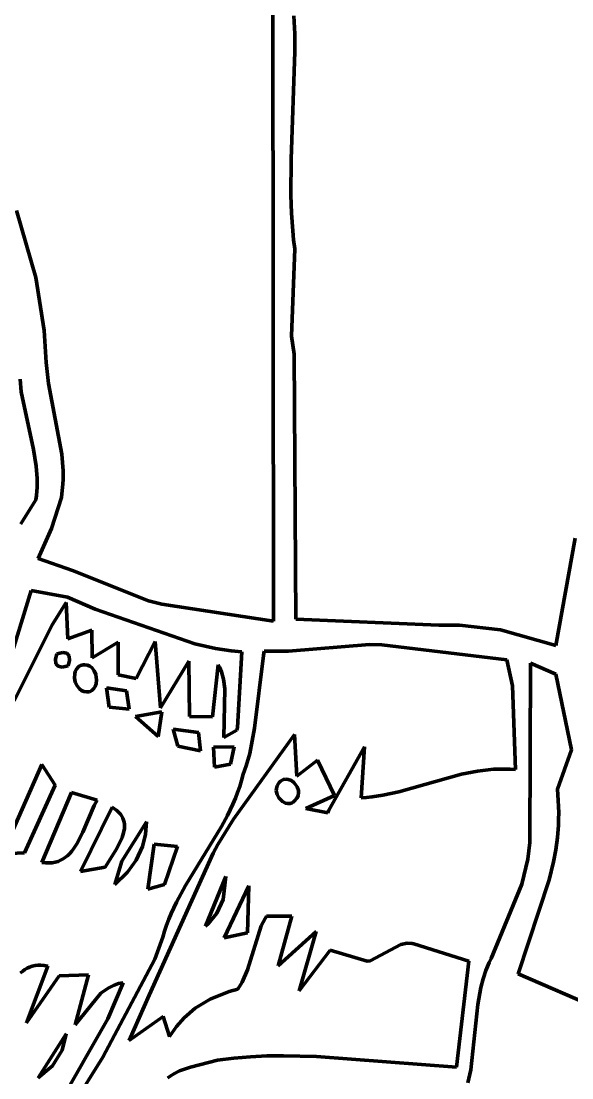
# Model space of a CAD drawing. Header units: millimetres. Extents: x 0 to 12.5, y 0 to 14.6.
# Drawn here: x 2.383 to 3.325, y 8.914 to 10.723 of the extents above; entities that cross this region are included whole.
import ezdxf

# ---------------------------------------------------------------- set-up
doc = ezdxf.new("R2010")
doc.units = ezdxf.units.MM
doc.layers.add('color#131313ff', color=7, linetype='CONTINUOUS', lineweight=100)
doc.layers.add('color#fcfcfcff', color=7, linetype='CONTINUOUS', lineweight=100)

msp = doc.modelspace()

# ---------------------------------------------------------------- linework, layer by layer
at = {"layer": 'color#131313ff'}
for p, q in [((2.8144, 9.6962), (2.8115, 12.5693)), ((2.8495, 10.7318), (2.8509, 10.7012)), ((2.8509, 10.7012), (2.8513, 10.6705)), ((2.8513, 10.6705), (2.8448, 10.4865)), ((2.8448, 10.4865), (2.8443, 10.4251)), ((2.8443, 10.4251), (2.8453, 10.3945)), ((2.3749, 10.3988), (2.4077, 10.2842)), ((2.8453, 10.3945), (2.8474, 10.3639)), ((2.8474, 10.3639), (2.849, 10.3486)), ((2.849, 10.3486), (2.8509, 10.3333)), ((2.8509, 10.3333), (2.8455, 10.1839)), ((2.4077, 10.2842), (2.4222, 10.1936)), ((2.4222, 10.1936), (2.4257, 10.1386)), ((2.8455, 10.1839), (2.8497, 10.1528)), ((2.8497, 10.1528), (2.8527, 9.6996)), ((2.4257, 10.1386), (2.4295, 10.1027)), ((2.3829, 10.0886), (2.3811, 10.11)), ((2.4295, 10.1027), (2.4523, 9.9818)), ((2.4038, 9.9897), (2.3829, 10.0886)), ((2.4085, 9.9614), (2.4038, 9.9897)), ((2.4523, 9.9818), (2.4545, 9.953)), ((2.4102, 9.94), (2.4085, 9.9614)), ((2.4545, 9.953), (2.4545, 9.9385)), ((2.4101, 9.9256), (2.4102, 9.94)), ((2.4541, 9.9312), (2.4519, 9.9079)), ((2.4545, 9.9385), (2.4541, 9.9312)), ((2.4088, 9.9111), (2.4101, 9.9256)), ((2.382, 9.8626), (2.4077, 9.9039)), ((2.4077, 9.9039), (2.4088, 9.9111)), ((2.4519, 9.9079), (2.4348, 9.8546)), ((2.4348, 9.8546), (2.4116, 9.8034)), ((3.298, 9.6544), (3.3307, 9.838)), ((2.4116, 9.8034), (2.4705, 9.7827)), ((2.4705, 9.7827), (2.6009, 9.7308)), ((2.3997, 9.7487), (2.3554, 9.6032)), ((2.4618, 9.7371), (2.3997, 9.7487)), ((2.5092, 9.7167), (2.4618, 9.7371)), ((2.4359, 9.6897), (2.46, 9.7279)), ((2.46, 9.7279), (2.4624, 9.6657)), ((2.6799, 9.6569), (2.5092, 9.7167)), ((2.6009, 9.7308), (2.6236, 9.7249)), ((2.6236, 9.7249), (2.8144, 9.6962)), ((2.8527, 9.6996), (3.0975, 9.6889)), ((2.3707, 9.5596), (2.4359, 9.6897)), ((2.4624, 9.6657), (2.5038, 9.6805)), ((2.5038, 9.6805), (2.5044, 9.6332)), ((3.0975, 9.6889), (3.133, 9.6889)), ((3.133, 9.6889), (3.2029, 9.6809)), ((3.2029, 9.6809), (3.298, 9.6544)), ((2.5044, 9.6332), (2.549, 9.6598)), ((2.549, 9.6598), (2.5487, 9.604)), ((2.5794, 9.5979), (2.6123, 9.6613)), ((2.6123, 9.6613), (2.6212, 9.5477)), ((2.4539, 9.6422), (2.4437, 9.64)), ((2.4609, 9.6411), (2.4539, 9.6422)), ((2.4647, 9.6365), (2.4609, 9.6411)), ((2.7152, 9.6492), (2.6799, 9.6569)), ((2.7421, 9.6452), (2.7152, 9.6492)), ((2.7603, 9.6435), (2.7421, 9.6452)), ((2.7528, 9.5141), (2.7603, 9.6435)), ((2.7987, 9.6445), (2.7972, 9.6373)), ((2.8405, 9.6448), (2.7987, 9.6445)), ((2.9791, 9.6563), (2.8405, 9.6448)), ((3, 9.6554), (2.9791, 9.6563)), ((3.2139, 9.6297), (3, 9.6554)), ((2.4437, 9.64), (2.4416, 9.631)), ((2.4416, 9.631), (2.442, 9.6232)), ((2.442, 9.6232), (2.4458, 9.6187)), ((2.4632, 9.6195), (2.4652, 9.6286)), ((2.4652, 9.6286), (2.4647, 9.6365)), ((2.6212, 9.5477), (2.6696, 9.6276)), ((2.6696, 9.6276), (2.6707, 9.533)), ((2.7972, 9.6373), (2.7822, 9.5127)), ((3.2237, 9.585), (3.2139, 9.6297)), ((3.2542, 9.624), (3.2534, 9.3173)), ((3.2979, 9.6055), (3.2542, 9.624)), ((2.4458, 9.6187), (2.4529, 9.6174)), ((2.4529, 9.6174), (2.4632, 9.6195)), ((2.4743, 9.6058), (2.474, 9.5988)), ((2.4754, 9.6101), (2.4743, 9.6058)), ((2.4775, 9.614), (2.4754, 9.6101)), ((2.4804, 9.6174), (2.4775, 9.614)), ((2.4822, 9.6188), (2.4804, 9.6174)), ((2.4842, 9.62), (2.4822, 9.6188)), ((2.4865, 9.6209), (2.4842, 9.62)), ((2.4891, 9.6214), (2.4865, 9.6209)), ((2.4915, 9.6215), (2.4891, 9.6214)), ((2.496, 9.6208), (2.4915, 9.6215)), ((2.5, 9.619), (2.496, 9.6208)), ((2.5035, 9.6164), (2.5, 9.619)), ((2.5077, 9.6111), (2.5035, 9.6164)), ((2.5105, 9.6046), (2.5077, 9.6111)), ((2.5119, 9.5953), (2.5105, 9.6046)), ((2.7101, 9.5322), (2.7198, 9.6214)), ((2.7198, 9.6214), (2.7219, 9.6174)), ((2.7219, 9.6174), (2.7253, 9.6093)), ((2.7253, 9.6093), (2.7289, 9.5969)), ((3.3247, 9.476), (3.2979, 9.6055)), ((2.474, 9.5988), (2.4754, 9.5918)), ((2.4754, 9.5918), (2.4783, 9.5854)), ((2.5095, 9.5843), (2.5111, 9.5885)), ((2.5111, 9.5885), (2.5119, 9.5953)), ((2.5487, 9.604), (2.5794, 9.5979)), ((2.7289, 9.5969), (2.7312, 9.5799)), ((2.4783, 9.5854), (2.4825, 9.5801)), ((2.4825, 9.5801), (2.4861, 9.5774)), ((2.4861, 9.5774), (2.4901, 9.5755)), ((2.4901, 9.5755), (2.4946, 9.5748)), ((2.4946, 9.5748), (2.497, 9.5749)), ((2.497, 9.5749), (2.4995, 9.5752)), ((2.4995, 9.5752), (2.5018, 9.5763)), ((2.5018, 9.5763), (2.5038, 9.5775)), ((2.5038, 9.5775), (2.5071, 9.5806)), ((2.5071, 9.5806), (2.5095, 9.5843)), ((2.5289, 9.5819), (2.5334, 9.5489)), ((2.5627, 9.5769), (2.5289, 9.5819)), ((2.5676, 9.5453), (2.5627, 9.5769)), ((2.7312, 9.5799), (2.7294, 9.497)), ((3.229, 9.4418), (3.2237, 9.585)), ((2.5334, 9.5489), (2.5676, 9.5453)), ((2.6234, 9.5409), (2.5781, 9.533)), ((2.5781, 9.533), (2.6174, 9.4984)), ((2.6174, 9.4984), (2.6234, 9.5409)), ((2.6707, 9.533), (2.7101, 9.5322)), ((2.7517, 9.5096), (2.7528, 9.5141)), ((2.6428, 9.511), (2.6508, 9.482)), ((2.6864, 9.5056), (2.6428, 9.511)), ((2.6898, 9.4743), (2.6864, 9.5056)), ((2.7294, 9.497), (2.7517, 9.5096)), ((2.7462, 9.3572), (2.8507, 9.5018)), ((2.7822, 9.5127), (2.7742, 9.4694)), ((2.8507, 9.5018), (2.8546, 9.4304)), ((2.6508, 9.482), (2.6898, 9.4743)), ((2.7471, 9.4807), (2.7118, 9.4804)), ((2.7118, 9.4804), (2.7137, 9.4462)), ((2.7407, 9.4514), (2.7471, 9.4807)), ((2.9092, 9.3722), (2.9705, 9.4806)), ((2.9705, 9.4806), (2.9647, 9.3936)), ((2.7742, 9.4694), (2.768, 9.4481)), ((3.3007, 9.4085), (3.3247, 9.476)), ((2.418, 9.4506), (2.3505, 9.298)), ((2.4408, 9.4152), (2.418, 9.4506)), ((2.7137, 9.4462), (2.7407, 9.4514)), ((2.768, 9.4481), (2.7628, 9.4341)), ((2.8546, 9.4304), (2.8897, 9.4582)), ((2.8897, 9.4582), (2.9189, 9.3977)), ((3.1637, 9.4394), (3.1821, 9.4417)), ((3.1821, 9.4417), (3.1913, 9.4425)), ((3.1913, 9.4425), (3.2007, 9.4429)), ((3.2007, 9.4429), (3.21, 9.4429)), ((3.21, 9.4429), (3.2195, 9.4426)), ((3.2195, 9.4426), (3.229, 9.4418)), ((2.7628, 9.4341), (2.76, 9.4235)), ((2.8317, 9.4249), (2.828, 9.4231)), ((2.8356, 9.4256), (2.8317, 9.4249)), ((2.8395, 9.4252), (2.8356, 9.4256)), ((2.8451, 9.423), (2.8395, 9.4252)), ((3.0288, 9.4039), (3.1365, 9.4339)), ((3.1365, 9.4339), (3.1637, 9.4394)), ((2.3887, 9.2992), (2.4408, 9.4152)), ((2.7568, 9.4131), (2.7532, 9.4029)), ((2.76, 9.4235), (2.7568, 9.4131)), ((2.8195, 9.4098), (2.8194, 9.4055)), ((2.8194, 9.4055), (2.8208, 9.3992)), ((2.8207, 9.4139), (2.8195, 9.4098)), ((2.8229, 9.4179), (2.8207, 9.4139)), ((2.8245, 9.42), (2.8229, 9.4179)), ((2.8262, 9.4217), (2.8245, 9.42)), ((2.828, 9.4231), (2.8262, 9.4217)), ((2.8501, 9.4192), (2.8451, 9.423)), ((2.8551, 9.4122), (2.8501, 9.4192)), ((2.8571, 9.4062), (2.8551, 9.4122)), ((2.8574, 9.402), (2.8571, 9.4062)), ((3.3018, 9.3892), (3.3007, 9.4085)), ((2.4691, 9.4025), (2.4182, 9.283)), ((2.5127, 9.3894), (2.4691, 9.4025)), ((2.5078, 9.3807), (2.5127, 9.3894)), ((2.7493, 9.3929), (2.7451, 9.383)), ((2.7532, 9.4029), (2.7493, 9.3929)), ((2.8208, 9.3992), (2.8238, 9.3935)), ((2.8238, 9.3935), (2.8298, 9.3874)), ((2.8298, 9.3874), (2.8351, 9.3846)), ((2.8484, 9.3863), (2.8502, 9.3877)), ((2.8502, 9.3877), (2.8519, 9.3895)), ((2.8519, 9.3895), (2.8535, 9.3917)), ((2.8535, 9.3917), (2.8549, 9.3936)), ((2.8549, 9.3936), (2.8567, 9.3977)), ((2.8567, 9.3977), (2.8574, 9.402)), ((2.9189, 9.3977), (2.8701, 9.3756)), ((2.9647, 9.3936), (2.974, 9.3943)), ((2.974, 9.3943), (2.9833, 9.3953)), ((2.9833, 9.3953), (3.0016, 9.398)), ((3.0016, 9.398), (3.0288, 9.4039)), ((3.3024, 9.3785), (3.3018, 9.3892)), ((2.5382, 9.3774), (2.484, 9.2673)), ((2.488, 9.3349), (2.5078, 9.3807)), ((2.5426, 9.3746), (2.5382, 9.3774)), ((2.5464, 9.3717), (2.5426, 9.3746)), ((2.5497, 9.3686), (2.5464, 9.3717)), ((2.7451, 9.383), (2.7358, 9.3636)), ((2.8351, 9.3846), (2.8389, 9.3837)), ((2.8389, 9.3837), (2.8428, 9.3839)), ((2.8428, 9.3839), (2.8466, 9.3852)), ((2.8466, 9.3852), (2.8484, 9.3863)), ((2.8701, 9.3756), (2.9078, 9.368)), ((2.9078, 9.368), (2.9092, 9.3722)), ((3.3026, 9.3678), (3.3024, 9.3785)), ((2.5525, 9.3654), (2.5497, 9.3686)), ((2.5548, 9.3622), (2.5525, 9.3654)), ((2.5565, 9.3588), (2.5548, 9.3622)), ((2.597, 9.3524), (2.5549, 9.2854)), ((2.5579, 9.3554), (2.5565, 9.3588)), ((2.5588, 9.3519), (2.5579, 9.3554)), ((2.5593, 9.3483), (2.5588, 9.3519)), ((2.5954, 9.3306), (2.597, 9.3524)), ((2.7194, 9.3138), (2.7462, 9.3572)), ((2.7358, 9.3636), (2.7256, 9.3447)), ((3.3021, 9.3466), (3.3025, 9.3572)), ((3.3025, 9.3572), (3.3026, 9.3678)), ((2.4781, 9.3151), (2.488, 9.3349)), ((2.5556, 9.3259), (2.558, 9.3335)), ((2.558, 9.3335), (2.5593, 9.341)), ((2.5595, 9.3447), (2.5593, 9.3483)), ((2.5593, 9.341), (2.5595, 9.3447)), ((2.7256, 9.3447), (2.6637, 9.2435)), ((3.3004, 9.3255), (3.3021, 9.3466)), ((2.4723, 9.3062), (2.4781, 9.3151)), ((2.5464, 9.3068), (2.5556, 9.3259)), ((2.5902, 9.31), (2.5954, 9.3306)), ((3.2534, 9.3173), (3.2497, 9.2884)), ((3.2975, 9.3047), (3.3004, 9.3255)), ((2.3505, 9.298), (2.3887, 9.2992)), ((2.4624, 9.2949), (2.4659, 9.2984)), ((2.4659, 9.2984), (2.4692, 9.3021)), ((2.4692, 9.3021), (2.4723, 9.3062)), ((2.5265, 9.2747), (2.5464, 9.3068)), ((2.5796, 9.2871), (2.5902, 9.31)), ((2.6102, 9.3141), (2.5996, 9.2371)), ((2.6016, 9.0559), (2.7115, 9.2987)), ((2.6505, 9.3103), (2.6102, 9.3141)), ((2.6279, 9.2453), (2.6505, 9.3103)), ((2.7115, 9.2987), (2.7194, 9.3138)), ((3.2937, 9.2839), (3.2975, 9.3047)), ((2.4182, 9.283), (2.4244, 9.2822)), ((2.4244, 9.2822), (2.4303, 9.2821)), ((2.4303, 9.2821), (2.4358, 9.2825)), ((2.4358, 9.2825), (2.441, 9.2834)), ((2.441, 9.2834), (2.4458, 9.2848)), ((2.4458, 9.2848), (2.4503, 9.2867)), ((2.4503, 9.2867), (2.4546, 9.289)), ((2.4546, 9.289), (2.4586, 9.2918)), ((2.4586, 9.2918), (2.4624, 9.2949)), ((2.5549, 9.2854), (2.543, 9.2454)), ((2.5649, 9.2663), (2.5796, 9.2871)), ((3.2497, 9.2884), (3.2397, 9.246)), ((3.2864, 9.2531), (3.2937, 9.2839)), ((2.484, 9.2673), (2.5265, 9.2747)), ((2.543, 9.2454), (2.5649, 9.2663)), ((2.5996, 9.2371), (2.6279, 9.2453)), ((2.6637, 9.2435), (2.6484, 9.2151)), ((2.7328, 9.2592), (2.6979, 9.1738)), ((2.7282, 9.2198), (2.7328, 9.2592)), ((2.7721, 9.2432), (2.7303, 9.1542)), ((2.7702, 9.1624), (2.7721, 9.2432)), ((3.2397, 9.246), (3.1868, 9.1187)), ((3.2333, 9.0921), (3.2864, 9.2531)), ((2.6484, 9.2151), (2.6393, 9.1957)), ((2.7178, 9.1962), (2.7282, 9.2198)), ((2.6393, 9.1957), (2.6352, 9.1858)), ((2.7031, 9.1783), (2.7178, 9.1962)), ((2.8027, 9.191), (2.8002, 9.187)), ((2.846, 9.1908), (2.8027, 9.191)), ((2.8228, 9.1061), (2.846, 9.1908)), ((2.6314, 9.1757), (2.628, 9.1654)), ((2.6352, 9.1858), (2.6314, 9.1757)), ((2.6979, 9.1738), (2.7031, 9.1783)), ((2.7936, 9.1746), (2.7701, 9.0991)), ((2.8002, 9.187), (2.7936, 9.1746)), ((2.625, 9.1549), (2.6113, 9.1177)), ((2.628, 9.1654), (2.625, 9.1549)), ((2.7303, 9.1542), (2.7702, 9.1624)), ((2.8874, 9.1647), (2.8228, 9.1061)), ((2.8584, 9.0631), (2.8874, 9.1647)), ((3.0323, 9.1427), (2.9799, 9.1147)), ((3.0432, 9.1447), (3.0323, 9.1427)), ((3.0519, 9.1444), (3.0432, 9.1447)), ((3.0548, 9.1439), (3.0519, 9.1444)), ((3.1486, 9.1141), (3.0548, 9.1439)), ((2.6113, 9.1177), (2.5223, 8.9497)), ((2.9116, 9.1326), (2.8584, 9.0631)), ((2.9749, 9.114), (2.9116, 9.1326)), ((3.1868, 9.1187), (3.1835, 9.1118)), ((2.3891, 9.0996), (2.3853, 9.0969)), ((2.393, 9.1019), (2.3891, 9.0996)), ((2.3916, 9.0082), (2.4282, 9.1054)), ((2.3972, 9.1039), (2.393, 9.1019)), ((2.4017, 9.1054), (2.3972, 9.1039)), ((2.4064, 9.1065), (2.4017, 9.1054)), ((2.4113, 9.1071), (2.4064, 9.1065)), ((2.4166, 9.1071), (2.4113, 9.1071)), ((2.4222, 9.1066), (2.4166, 9.1071)), ((2.4282, 9.1054), (2.4222, 9.1066)), ((2.7701, 9.0991), (2.761, 9.0781)), ((2.9799, 9.1147), (2.9749, 9.114)), ((3.1276, 8.9326), (3.1486, 9.1141)), ((3.1835, 9.1118), (3.1778, 9.0978)), ((2.3853, 9.0969), (2.3818, 9.0938)), ((2.4478, 9.089), (2.3916, 9.0082)), ((2.4982, 9.0908), (2.4478, 9.089)), ((2.4753, 9.0051), (2.4982, 9.0908)), ((3.1732, 9.0836), (3.1696, 9.0691)), ((3.1778, 9.0978), (3.1732, 9.0836)), ((3.3815, 9.0282), (3.2333, 9.0921)), ((2.5315, 9.068), (2.5193, 9.0591)), ((2.5312, 9.0154), (2.5575, 9.0772)), ((2.5419, 9.0731), (2.5315, 9.068)), ((2.5494, 9.0755), (2.5419, 9.0731)), ((2.5575, 9.0772), (2.5494, 9.0755)), ((2.7387, 9.0621), (2.706, 9.0488)), ((2.7536, 9.0663), (2.7387, 9.0621)), ((2.761, 9.0781), (2.7536, 9.0663)), ((3.1696, 9.0691), (3.1644, 9.0398)), ((2.5193, 9.0591), (2.4753, 9.0051)), ((2.5673, 8.9782), (2.6016, 9.0559)), ((2.706, 9.0488), (2.6807, 9.0333)), ((2.6807, 9.0333), (2.6619, 9.0172)), ((3.1644, 9.0398), (3.1522, 8.9278)), ((2.4437, 8.8622), (2.5312, 9.0154)), ((2.626, 9.0191), (2.5673, 8.9782)), ((2.6368, 8.985), (2.626, 9.0191)), ((2.6619, 9.0172), (2.6485, 9.0021)), ((2.4116, 8.9144), (2.4598, 8.9897)), ((2.4598, 8.9897), (2.4528, 8.9615)), ((2.6485, 9.0021), (2.6368, 8.985)), ((2.4528, 8.9615), (2.4363, 8.9351)), ((2.5223, 8.9497), (2.4405, 8.8187)), ((2.6723, 8.9328), (2.7187, 8.9445)), ((2.7187, 8.9445), (2.7469, 8.948)), ((2.7469, 8.948), (2.775, 8.9504)), ((2.775, 8.9504), (2.8032, 8.9517)), ((2.8032, 8.9517), (2.8314, 8.9521)), ((2.8314, 8.9521), (2.8879, 8.9507)), ((2.8879, 8.9507), (3.1276, 8.9326)), ((2.4363, 8.9351), (2.4116, 8.9144)), ((2.6376, 8.9169), (2.6453, 8.9218)), ((2.6453, 8.9218), (2.6538, 8.9261)), ((2.6538, 8.9261), (2.6723, 8.9328)), ((3.1522, 8.9278), (3.1474, 8.9058)), ((2.634, 8.9141), (2.6376, 8.9169))]:
    msp.add_line(p, q, dxfattribs=at)
at = {"layer": 'color#fcfcfcff'}
for p, q in [((2.8115, 12.5693), (2.8144, 9.6962)), ((2.8509, 10.7012), (2.8495, 10.7318)), ((2.8513, 10.6705), (2.8509, 10.7012)), ((2.8448, 10.4865), (2.8513, 10.6705)), ((2.8443, 10.4251), (2.8448, 10.4865)), ((2.8453, 10.3945), (2.8443, 10.4251)), ((2.4077, 10.2842), (2.3749, 10.3988)), ((2.8474, 10.3639), (2.8453, 10.3945)), ((2.849, 10.3486), (2.8474, 10.3639)), ((2.8509, 10.3333), (2.849, 10.3486)), ((2.8455, 10.1839), (2.8509, 10.3333)), ((2.4222, 10.1936), (2.4077, 10.2842)), ((2.4257, 10.1386), (2.4222, 10.1936)), ((2.8497, 10.1528), (2.8455, 10.1839)), ((2.8527, 9.6996), (2.8497, 10.1528)), ((2.4295, 10.1027), (2.4257, 10.1386)), ((2.3811, 10.11), (2.3829, 10.0886)), ((2.4523, 9.9818), (2.4295, 10.1027)), ((2.3829, 10.0886), (2.4038, 9.9897)), ((2.4038, 9.9897), (2.4085, 9.9614)), ((2.4545, 9.953), (2.4523, 9.9818)), ((2.4085, 9.9614), (2.4102, 9.94)), ((2.4545, 9.9385), (2.4545, 9.953)), ((2.4102, 9.94), (2.4101, 9.9256)), ((2.4519, 9.9079), (2.4541, 9.9312)), ((2.4541, 9.9312), (2.4545, 9.9385)), ((2.4101, 9.9256), (2.4088, 9.9111)), ((2.4077, 9.9039), (2.382, 9.8626)), ((2.4088, 9.9111), (2.4077, 9.9039)), ((2.4348, 9.8546), (2.4519, 9.9079)), ((2.4116, 9.8034), (2.4348, 9.8546)), ((3.3307, 9.838), (3.298, 9.6544)), ((2.4705, 9.7827), (2.4116, 9.8034)), ((2.6009, 9.7308), (2.4705, 9.7827)), ((2.3554, 9.6032), (2.3997, 9.7487)), ((2.3997, 9.7487), (2.4618, 9.7371)), ((2.4618, 9.7371), (2.5092, 9.7167)), ((2.46, 9.7279), (2.4359, 9.6897)), ((2.4624, 9.6657), (2.46, 9.7279)), ((2.5092, 9.7167), (2.6799, 9.6569)), ((2.6236, 9.7249), (2.6009, 9.7308)), ((2.8144, 9.6962), (2.6236, 9.7249)), ((3.0975, 9.6889), (2.8527, 9.6996)), ((2.4359, 9.6897), (2.3707, 9.5596)), ((2.5038, 9.6805), (2.4624, 9.6657)), ((2.5044, 9.6332), (2.5038, 9.6805)), ((3.133, 9.6889), (3.0975, 9.6889)), ((3.2029, 9.6809), (3.133, 9.6889)), ((3.298, 9.6544), (3.2029, 9.6809)), ((2.549, 9.6598), (2.5044, 9.6332)), ((2.5487, 9.604), (2.549, 9.6598)), ((2.6123, 9.6613), (2.5794, 9.5979)), ((2.6212, 9.5477), (2.6123, 9.6613)), ((2.4437, 9.64), (2.4539, 9.6422)), ((2.4539, 9.6422), (2.4609, 9.6411)), ((2.4609, 9.6411), (2.4647, 9.6365)), ((2.6799, 9.6569), (2.7152, 9.6492)), ((2.7152, 9.6492), (2.7421, 9.6452)), ((2.7421, 9.6452), (2.7603, 9.6435)), ((2.7603, 9.6435), (2.7528, 9.5141)), ((2.7972, 9.6373), (2.7987, 9.6445)), ((2.7987, 9.6445), (2.8405, 9.6448)), ((2.8405, 9.6448), (2.9791, 9.6563)), ((2.9791, 9.6563), (3, 9.6554)), ((3, 9.6554), (3.2139, 9.6297)), ((2.4416, 9.631), (2.4437, 9.64)), ((2.442, 9.6232), (2.4416, 9.631)), ((2.4458, 9.6187), (2.442, 9.6232)), ((2.4652, 9.6286), (2.4632, 9.6195)), ((2.4647, 9.6365), (2.4652, 9.6286)), ((2.6696, 9.6276), (2.6212, 9.5477)), ((2.6707, 9.533), (2.6696, 9.6276)), ((2.7822, 9.5127), (2.7972, 9.6373)), ((3.2139, 9.6297), (3.2237, 9.585)), ((3.2534, 9.3173), (3.2542, 9.624)), ((3.2542, 9.624), (3.2979, 9.6055)), ((2.4529, 9.6174), (2.4458, 9.6187)), ((2.4632, 9.6195), (2.4529, 9.6174)), ((2.474, 9.5988), (2.4743, 9.6058)), ((2.4743, 9.6058), (2.4754, 9.6101)), ((2.4754, 9.6101), (2.4775, 9.614)), ((2.4775, 9.614), (2.4804, 9.6174)), ((2.4804, 9.6174), (2.4822, 9.6188)), ((2.4822, 9.6188), (2.4842, 9.62)), ((2.4842, 9.62), (2.4865, 9.6209)), ((2.4865, 9.6209), (2.4891, 9.6214)), ((2.4891, 9.6214), (2.4915, 9.6215)), ((2.4915, 9.6215), (2.496, 9.6208)), ((2.496, 9.6208), (2.5, 9.619)), ((2.5, 9.619), (2.5035, 9.6164)), ((2.5035, 9.6164), (2.5077, 9.6111)), ((2.5077, 9.6111), (2.5105, 9.6046)), ((2.5105, 9.6046), (2.5119, 9.5953)), ((2.7198, 9.6214), (2.7101, 9.5322)), ((2.7219, 9.6174), (2.7198, 9.6214)), ((2.7253, 9.6093), (2.7219, 9.6174)), ((2.7289, 9.5969), (2.7253, 9.6093)), ((3.2979, 9.6055), (3.3247, 9.476)), ((2.4754, 9.5918), (2.474, 9.5988)), ((2.4783, 9.5854), (2.4754, 9.5918)), ((2.5111, 9.5885), (2.5095, 9.5843)), ((2.5119, 9.5953), (2.5111, 9.5885)), ((2.5794, 9.5979), (2.5487, 9.604)), ((2.7312, 9.5799), (2.7289, 9.5969)), ((2.4825, 9.5801), (2.4783, 9.5854)), ((2.4861, 9.5774), (2.4825, 9.5801)), ((2.4901, 9.5755), (2.4861, 9.5774)), ((2.4946, 9.5748), (2.4901, 9.5755)), ((2.497, 9.5749), (2.4946, 9.5748)), ((2.4995, 9.5752), (2.497, 9.5749)), ((2.5018, 9.5763), (2.4995, 9.5752)), ((2.5038, 9.5775), (2.5018, 9.5763)), ((2.5071, 9.5806), (2.5038, 9.5775)), ((2.5095, 9.5843), (2.5071, 9.5806)), ((2.5289, 9.5819), (2.5627, 9.5769)), ((2.5334, 9.5489), (2.5289, 9.5819)), ((2.5627, 9.5769), (2.5676, 9.5453)), ((2.7294, 9.497), (2.7312, 9.5799)), ((3.2237, 9.585), (3.229, 9.4418)), ((2.5676, 9.5453), (2.5334, 9.5489)), ((2.5781, 9.533), (2.6234, 9.5409)), ((2.6174, 9.4984), (2.5781, 9.533)), ((2.6234, 9.5409), (2.6174, 9.4984)), ((2.7101, 9.5322), (2.6707, 9.533)), ((2.7528, 9.5141), (2.7517, 9.5096)), ((2.6428, 9.511), (2.6864, 9.5056)), ((2.6508, 9.482), (2.6428, 9.511)), ((2.6864, 9.5056), (2.6898, 9.4743)), ((2.7517, 9.5096), (2.7294, 9.497)), ((2.8507, 9.5018), (2.7462, 9.3572)), ((2.7742, 9.4694), (2.7822, 9.5127)), ((2.8546, 9.4304), (2.8507, 9.5018)), ((2.6898, 9.4743), (2.6508, 9.482)), ((2.7118, 9.4804), (2.7471, 9.4807)), ((2.7137, 9.4462), (2.7118, 9.4804)), ((2.7471, 9.4807), (2.7407, 9.4514)), ((2.9705, 9.4806), (2.9092, 9.3722)), ((2.9647, 9.3936), (2.9705, 9.4806)), ((2.768, 9.4481), (2.7742, 9.4694)), ((3.3247, 9.476), (3.3007, 9.4085)), ((2.3505, 9.298), (2.418, 9.4506)), ((2.418, 9.4506), (2.4408, 9.4152)), ((2.7407, 9.4514), (2.7137, 9.4462)), ((2.7628, 9.4341), (2.768, 9.4481)), ((2.8897, 9.4582), (2.8546, 9.4304)), ((2.9189, 9.3977), (2.8897, 9.4582)), ((3.1821, 9.4417), (3.1637, 9.4394)), ((3.1913, 9.4425), (3.1821, 9.4417)), ((3.2007, 9.4429), (3.1913, 9.4425)), ((3.21, 9.4429), (3.2007, 9.4429)), ((3.2195, 9.4426), (3.21, 9.4429)), ((3.229, 9.4418), (3.2195, 9.4426)), ((2.76, 9.4235), (2.7628, 9.4341)), ((2.828, 9.4231), (2.8317, 9.4249)), ((2.8317, 9.4249), (2.8356, 9.4256)), ((2.8356, 9.4256), (2.8395, 9.4252)), ((2.8395, 9.4252), (2.8451, 9.423)), ((3.1365, 9.4339), (3.0288, 9.4039)), ((3.1637, 9.4394), (3.1365, 9.4339)), ((2.4408, 9.4152), (2.3887, 9.2992)), ((2.7532, 9.4029), (2.7568, 9.4131)), ((2.7568, 9.4131), (2.76, 9.4235)), ((2.8194, 9.4055), (2.8195, 9.4098)), ((2.8208, 9.3992), (2.8194, 9.4055)), ((2.8195, 9.4098), (2.8207, 9.4139)), ((2.8207, 9.4139), (2.8229, 9.4179)), ((2.8229, 9.4179), (2.8245, 9.42)), ((2.8245, 9.42), (2.8262, 9.4217)), ((2.8262, 9.4217), (2.828, 9.4231)), ((2.8451, 9.423), (2.8501, 9.4192)), ((2.8501, 9.4192), (2.8551, 9.4122)), ((2.8551, 9.4122), (2.8571, 9.4062)), ((2.8571, 9.4062), (2.8574, 9.402)), ((3.3007, 9.4085), (3.3018, 9.3892)), ((2.4182, 9.283), (2.4691, 9.4025)), ((2.4691, 9.4025), (2.5127, 9.3894)), ((2.5127, 9.3894), (2.5078, 9.3807)), ((2.7451, 9.383), (2.7493, 9.3929)), ((2.7493, 9.3929), (2.7532, 9.4029)), ((2.8238, 9.3935), (2.8208, 9.3992)), ((2.8298, 9.3874), (2.8238, 9.3935)), ((2.8351, 9.3846), (2.8298, 9.3874)), ((2.8502, 9.3877), (2.8484, 9.3863)), ((2.8519, 9.3895), (2.8502, 9.3877)), ((2.8535, 9.3917), (2.8519, 9.3895)), ((2.8549, 9.3936), (2.8535, 9.3917)), ((2.8567, 9.3977), (2.8549, 9.3936)), ((2.8574, 9.402), (2.8567, 9.3977)), ((2.8701, 9.3756), (2.9189, 9.3977)), ((2.974, 9.3943), (2.9647, 9.3936)), ((2.9833, 9.3953), (2.974, 9.3943)), ((3.0016, 9.398), (2.9833, 9.3953)), ((3.0288, 9.4039), (3.0016, 9.398)), ((3.3018, 9.3892), (3.3024, 9.3785)), ((2.484, 9.2673), (2.5382, 9.3774)), ((2.5078, 9.3807), (2.488, 9.3349)), ((2.5382, 9.3774), (2.5426, 9.3746)), ((2.5426, 9.3746), (2.5464, 9.3717)), ((2.5464, 9.3717), (2.5497, 9.3686)), ((2.7358, 9.3636), (2.7451, 9.383)), ((2.8389, 9.3837), (2.8351, 9.3846)), ((2.8428, 9.3839), (2.8389, 9.3837)), ((2.8466, 9.3852), (2.8428, 9.3839)), ((2.8484, 9.3863), (2.8466, 9.3852)), ((2.9078, 9.368), (2.8701, 9.3756)), ((2.9092, 9.3722), (2.9078, 9.368)), ((3.3024, 9.3785), (3.3026, 9.3678)), ((2.5497, 9.3686), (2.5525, 9.3654)), ((2.5525, 9.3654), (2.5548, 9.3622)), ((2.5548, 9.3622), (2.5565, 9.3588)), ((2.5549, 9.2854), (2.597, 9.3524)), ((2.5565, 9.3588), (2.5579, 9.3554)), ((2.5579, 9.3554), (2.5588, 9.3519)), ((2.5588, 9.3519), (2.5593, 9.3483)), ((2.597, 9.3524), (2.5954, 9.3306)), ((2.7462, 9.3572), (2.7194, 9.3138)), ((2.7256, 9.3447), (2.7358, 9.3636)), ((3.3025, 9.3572), (3.3021, 9.3466)), ((3.3026, 9.3678), (3.3025, 9.3572)), ((2.488, 9.3349), (2.4781, 9.3151)), ((2.558, 9.3335), (2.5556, 9.3259)), ((2.5593, 9.341), (2.558, 9.3335)), ((2.5593, 9.3483), (2.5595, 9.3447)), ((2.5595, 9.3447), (2.5593, 9.341)), ((2.6637, 9.2435), (2.7256, 9.3447)), ((3.3021, 9.3466), (3.3004, 9.3255)), ((2.4781, 9.3151), (2.4723, 9.3062)), ((2.5556, 9.3259), (2.5464, 9.3068)), ((2.5954, 9.3306), (2.5902, 9.31)), ((3.2497, 9.2884), (3.2534, 9.3173)), ((3.3004, 9.3255), (3.2975, 9.3047)), ((2.3887, 9.2992), (2.3505, 9.298)), ((2.4659, 9.2984), (2.4624, 9.2949)), ((2.4692, 9.3021), (2.4659, 9.2984)), ((2.4723, 9.3062), (2.4692, 9.3021)), ((2.5464, 9.3068), (2.5265, 9.2747)), ((2.5902, 9.31), (2.5796, 9.2871)), ((2.5996, 9.2371), (2.6102, 9.3141)), ((2.7115, 9.2987), (2.6016, 9.0559)), ((2.6102, 9.3141), (2.6505, 9.3103)), ((2.6505, 9.3103), (2.6279, 9.2453)), ((2.7194, 9.3138), (2.7115, 9.2987)), ((3.2975, 9.3047), (3.2937, 9.2839)), ((2.4244, 9.2822), (2.4182, 9.283)), ((2.4303, 9.2821), (2.4244, 9.2822)), ((2.4358, 9.2825), (2.4303, 9.2821)), ((2.441, 9.2834), (2.4358, 9.2825)), ((2.4458, 9.2848), (2.441, 9.2834)), ((2.4503, 9.2867), (2.4458, 9.2848)), ((2.4546, 9.289), (2.4503, 9.2867)), ((2.4586, 9.2918), (2.4546, 9.289)), ((2.4624, 9.2949), (2.4586, 9.2918)), ((2.543, 9.2454), (2.5549, 9.2854)), ((2.5796, 9.2871), (2.5649, 9.2663)), ((3.2397, 9.246), (3.2497, 9.2884)), ((3.2937, 9.2839), (3.2864, 9.2531)), ((2.5265, 9.2747), (2.484, 9.2673)), ((2.5649, 9.2663), (2.543, 9.2454)), ((2.6279, 9.2453), (2.5996, 9.2371)), ((2.6484, 9.2151), (2.6637, 9.2435)), ((2.6979, 9.1738), (2.7328, 9.2592)), ((2.7328, 9.2592), (2.7282, 9.2198)), ((2.7303, 9.1542), (2.7721, 9.2432)), ((2.7721, 9.2432), (2.7702, 9.1624)), ((3.1868, 9.1187), (3.2397, 9.246)), ((3.2864, 9.2531), (3.2333, 9.0921)), ((2.6393, 9.1957), (2.6484, 9.2151)), ((2.7282, 9.2198), (2.7178, 9.1962)), ((2.6352, 9.1858), (2.6393, 9.1957)), ((2.7178, 9.1962), (2.7031, 9.1783)), ((2.8002, 9.187), (2.8027, 9.191)), ((2.8027, 9.191), (2.846, 9.1908)), ((2.846, 9.1908), (2.8228, 9.1061)), ((2.628, 9.1654), (2.6314, 9.1757)), ((2.6314, 9.1757), (2.6352, 9.1858)), ((2.7031, 9.1783), (2.6979, 9.1738)), ((2.7701, 9.0991), (2.7936, 9.1746)), ((2.7936, 9.1746), (2.8002, 9.187)), ((2.6113, 9.1177), (2.625, 9.1549)), ((2.625, 9.1549), (2.628, 9.1654)), ((2.7702, 9.1624), (2.7303, 9.1542)), ((2.8228, 9.1061), (2.8874, 9.1647)), ((2.8874, 9.1647), (2.8584, 9.0631)), ((2.9799, 9.1147), (3.0323, 9.1427)), ((3.0323, 9.1427), (3.0432, 9.1447)), ((3.0432, 9.1447), (3.0519, 9.1444)), ((3.0519, 9.1444), (3.0548, 9.1439)), ((3.0548, 9.1439), (3.1486, 9.1141)), ((2.5223, 8.9497), (2.6113, 9.1177)), ((2.8584, 9.0631), (2.9116, 9.1326)), ((2.9116, 9.1326), (2.9749, 9.114)), ((3.1835, 9.1118), (3.1868, 9.1187)), ((2.3853, 9.0969), (2.3891, 9.0996)), ((2.3891, 9.0996), (2.393, 9.1019)), ((2.4282, 9.1054), (2.3916, 9.0082)), ((2.393, 9.1019), (2.3972, 9.1039)), ((2.3972, 9.1039), (2.4017, 9.1054)), ((2.4017, 9.1054), (2.4064, 9.1065)), ((2.4064, 9.1065), (2.4113, 9.1071)), ((2.4113, 9.1071), (2.4166, 9.1071)), ((2.4166, 9.1071), (2.4222, 9.1066)), ((2.4222, 9.1066), (2.4282, 9.1054)), ((2.761, 9.0781), (2.7701, 9.0991)), ((2.9749, 9.114), (2.9799, 9.1147)), ((3.1486, 9.1141), (3.1276, 8.9326)), ((3.1778, 9.0978), (3.1835, 9.1118)), ((2.3818, 9.0938), (2.3853, 9.0969)), ((2.3916, 9.0082), (2.4478, 9.089)), ((2.4478, 9.089), (2.4982, 9.0908)), ((2.4982, 9.0908), (2.4753, 9.0051)), ((3.1696, 9.0691), (3.1732, 9.0836)), ((3.1732, 9.0836), (3.1778, 9.0978)), ((3.2333, 9.0921), (3.3815, 9.0282)), ((2.5193, 9.0591), (2.5315, 9.068)), ((2.5575, 9.0772), (2.5312, 9.0154)), ((2.5315, 9.068), (2.5419, 9.0731)), ((2.5419, 9.0731), (2.5494, 9.0755)), ((2.5494, 9.0755), (2.5575, 9.0772)), ((2.706, 9.0488), (2.7387, 9.0621)), ((2.7387, 9.0621), (2.7536, 9.0663)), ((2.7536, 9.0663), (2.761, 9.0781)), ((3.1644, 9.0398), (3.1696, 9.0691)), ((2.4753, 9.0051), (2.5193, 9.0591)), ((2.6016, 9.0559), (2.5673, 8.9782)), ((2.6807, 9.0333), (2.706, 9.0488)), ((2.6619, 9.0172), (2.6807, 9.0333)), ((3.1522, 8.9278), (3.1644, 9.0398)), ((2.5312, 9.0154), (2.4437, 8.8622)), ((2.5673, 8.9782), (2.626, 9.0191)), ((2.626, 9.0191), (2.6368, 8.985)), ((2.6485, 9.0021), (2.6619, 9.0172)), ((2.4598, 8.9897), (2.4116, 8.9144)), ((2.4528, 8.9615), (2.4598, 8.9897)), ((2.6368, 8.985), (2.6485, 9.0021)), ((2.4363, 8.9351), (2.4528, 8.9615)), ((2.4405, 8.8187), (2.5223, 8.9497)), ((2.7187, 8.9445), (2.6723, 8.9328)), ((2.7469, 8.948), (2.7187, 8.9445)), ((2.775, 8.9504), (2.7469, 8.948)), ((2.8032, 8.9517), (2.775, 8.9504)), ((2.8314, 8.9521), (2.8032, 8.9517)), ((2.8879, 8.9507), (2.8314, 8.9521)), ((3.1276, 8.9326), (2.8879, 8.9507)), ((2.4116, 8.9144), (2.4363, 8.9351)), ((2.6453, 8.9218), (2.6376, 8.9169)), ((2.6538, 8.9261), (2.6453, 8.9218)), ((2.6723, 8.9328), (2.6538, 8.9261)), ((3.1474, 8.9058), (3.1522, 8.9278)), ((2.6376, 8.9169), (2.634, 8.9141))]:
    msp.add_line(p, q, dxfattribs=at)

doc.saveas('drawing.dxf')
